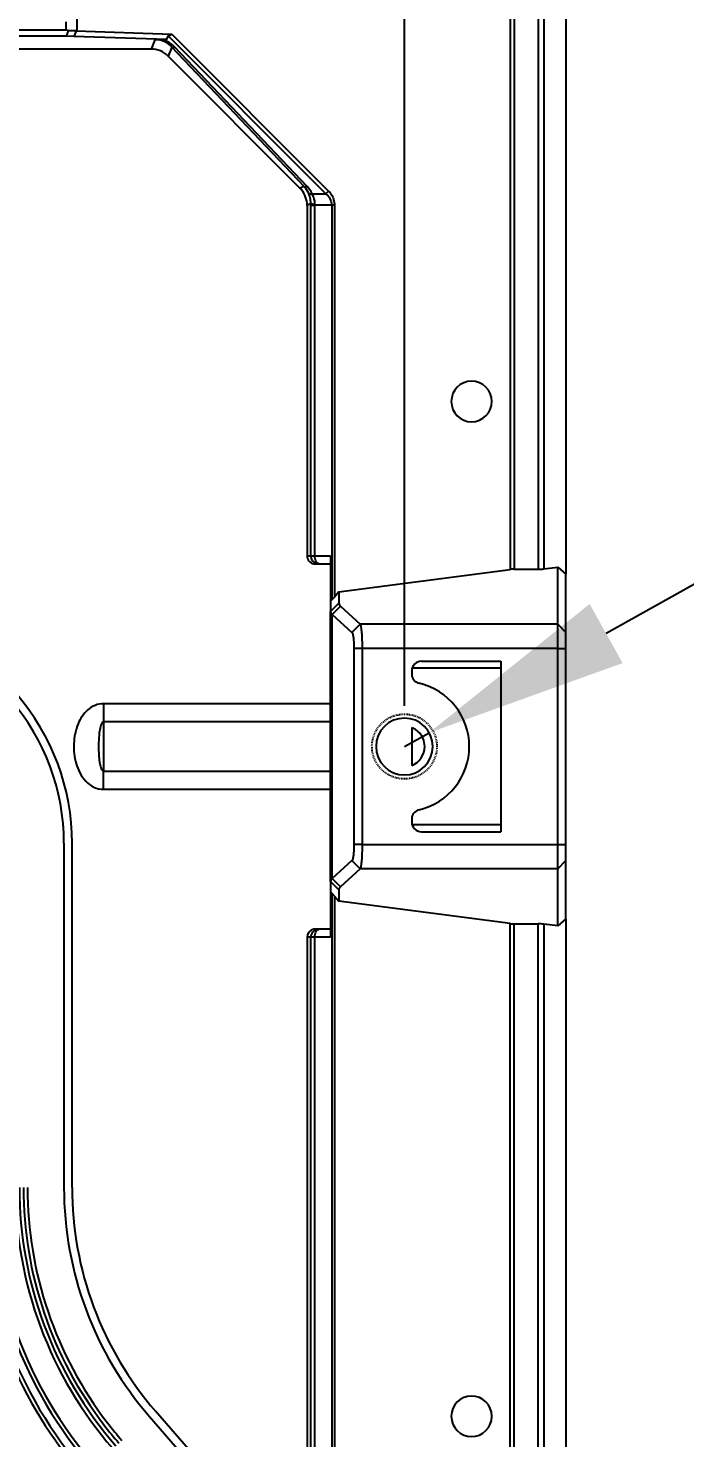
# Model space of a CAD drawing. Header units: millimetres. Extents: x -1070 to 42146, y 1440 to 12921.
# Drawn here: x 7177.9 to 7258.9, y 3577.7 to 3751.3 of the extents above; entities that cross this region are included whole.
import ezdxf

# ---------------------------------------------------------------- set-up
doc = ezdxf.new("R2010")
doc.units = ezdxf.units.MM
doc.linetypes.add('HIDDEN', pattern=[0.2, 0.1, -0.1])
doc.layers.add('DIM', color=4, linetype='Continuous')
doc.layers.add('DW-PLUS-XIANGTI隐藏线HIDDEN', color=7, linetype='Continuous')
doc.styles.get("Standard").update_dxf_attribs({"font": 'arial.ttf'})
doc.dimstyles.new('ISO-200', dxfattribs={"dimtxt": 30, "dimasz": 25, "dimexe": 1.25, "dimexo": 5, "dimgap": 5, "dimtad": 1, "dimtoh": 1, "dimdec": 1, "dimdsep": 46, "dimtxsty": 'Standard', "dimcen": 2.5, "dimadec": 0, "dimazin": 0, "dimtfac": 1, "dimtdec": 1, "dimtmove": 0, "dimatfit": 3, "dimfxl": 1, "dimarcsym": 0})

# ---------------------------------------------------------------- blocks, each defined once
blk = doc.blocks.new('*D143')
at = {"layer": 'Defpoints', "color": 0, "transparency": 16777216}
for p in [(7224.27, 3872.5), (6764.27, 3662.83), (7224.27, 3662.83)]:
    blk.add_point(p, dxfattribs=at)
at = {"layer": 'DIM', "color": 0, "lineweight": -2, "transparency": 16777216}
for p, q in [((6764.27, 3667.83), (6764.27, 3873.75)), ((7224.27, 3667.83), (7224.27, 3873.75)), ((6789.27, 3872.5), (7199.27, 3872.5))]:
    blk.add_line(p, q, dxfattribs=at)
at = {"layer": 'DIM', "color": 0, "transparency": 16777216}
for points in [[(6789.27, 3876.66), (6789.27, 3868.33), (6764.27, 3872.5)], [(7199.27, 3876.66), (7199.27, 3868.33), (7224.27, 3872.5)]]:
    blk.add_solid(points, dxfattribs=at)
at = {"layer": 'DIM', "color": 0, "lineweight": -3, "transparency": 16777216, "insert": (7006.63, 3896.92), "char_height": 30, "attachment_point": 5}
blk.add_mtext('460 [1\'-6 1/8"]', dxfattribs=at)
blk = doc.blocks.new('*D116')
at = {"layer": 'Defpoints', "color": 0, "transparency": 16777216}
for p in [(7227.33, 3664.53), (7224.27, 3662.83)]:
    blk.add_point(p, dxfattribs=at)
at = {"layer": 'DIM', "color": 0, "lineweight": -2, "transparency": 16777216}
for p, q in [((7328.83, 3721.32), (7249.15, 3676.74)), ((7609.55, 3721.32), (7328.83, 3721.32)), ((7224.27, 3662.83), (7227.33, 3664.53))]:
    blk.add_line(p, q, dxfattribs=at)
at = {"layer": 'DIM', "color": 0, "transparency": 16777216}
blk.add_solid([(7247.11, 3680.38), (7251.18, 3673.1), (7227.33, 3664.53)], dxfattribs=at)
at = {"layer": 'DIM', "color": 0, "lineweight": -3, "transparency": 16777216, "insert": (7471.69, 3741.32), "char_height": 30, "width": 90.4762, "attachment_point": 5}
blk.add_mtext('{\\fGulim|b0|i0|c134|p0;4-\\fGulim|b0|i0|c0|p0;%%C\\fGulim|b0|i0|c134|p0;8*20mm}', dxfattribs=at)

msp = doc.modelspace()

# ---------------------------------------------------------------- linework, layer by layer
at = {"color": 7, "linetype": 'Continuous', "lineweight": -3}
for p, q in [((7183.872, 3766.926), (7183.872, 3750.993)), ((7237.302, 3766.926), (7237.302, 3684.641)), ((7237.797, 3766.926), (7237.797, 3684.668)), ((7240.76, 3766.926), (7240.76, 3684.668)), ((7241.467, 3766.926), (7241.467, 3684.706)), ((7244.175, 3766.926), (7244.175, 3684.931)), ((7182.507, 3752.071), (7182.507, 3751.105)), ((7171.563, 3751.105), (7181.775, 3751.105)), ((7181.775, 3751.105), (7182.277, 3751.105)), ((7182.277, 3751.105), (7182.507, 3751.105)), ((7182.826, 3750.968), (7182.507, 3751.105)), ((7182.826, 3750.968), (7182.561, 3750.305)), ((7183.794, 3750.996), (7182.826, 3750.968)), ((7183.794, 3750.996), (7183.512, 3750.291)), ((7183.794, 3750.996), (7195.586, 3750.584)), ((7194.976, 3749.891), (7195.141, 3750.346)), ((7195.141, 3750.346), (7195.586, 3750.584)), ((7195.141, 3750.346), (7213.448, 3732.04)), ((7195.586, 3750.584), (7214.921, 3731.249)), ((7193.033, 3748.726), (7149.929, 3748.726)), ((7182.561, 3750.305), (7171.693, 3750.305)), ((7183.512, 3750.291), (7182.561, 3750.305)), ((7194.976, 3749.891), (7183.512, 3750.291)), ((7193.512, 3749.884), (7193.033, 3748.726)), ((7194.471, 3749.891), (7194.976, 3749.891)), ((7195.617, 3748.969), (7195.153, 3747.848)), ((7211.919, 3731.82), (7195.617, 3748.969)), ((7212.272, 3731.82), (7195.971, 3748.969)), ((7211.396, 3731.604), (7195.153, 3747.848)), ((7211.919, 3731.82), (7211.396, 3731.604)), ((7213.448, 3732.04), (7214.143, 3731.344)), ((7214.143, 3731.344), (7214.58, 3730.908)), ((7214.921, 3731.249), (7214.58, 3730.908)), ((7212.74, 3729.677), (7212.275, 3729.484)), ((7212.275, 3729.484), (7212.275, 3686.326)), ((7212.74, 3729.494), (7213.239, 3729.494)), ((7212.74, 3686.326), (7212.74, 3729.494)), ((7212.891, 3730.908), (7213.829, 3730.908)), ((7213.239, 3729.494), (7213.24, 3729.64)), ((7215.307, 3729.494), (7213.239, 3729.494)), ((7213.239, 3686.326), (7213.239, 3729.494)), ((7213.829, 3730.908), (7214.58, 3730.908)), ((7215.648, 3729.494), (7215.307, 3729.494)), ((7215.307, 3729.494), (7215.307, 3685.326)), ((7215.648, 3729.494), (7215.648, 3686.326)), ((7212.275, 3686.326), (7212.74, 3686.326)), ((7212.74, 3686.326), (7213.239, 3686.326)), ((7213.239, 3686.326), (7213.722, 3686.326)), ((7213.722, 3686.326), (7215.175, 3686.326)), ((7215.175, 3686.326), (7215.175, 3685.326)), ((7215.648, 3686.326), (7215.648, 3685.326)), ((7213.275, 3685.326), (7213.722, 3685.326)), ((7213.722, 3685.326), (7215.175, 3685.326)), ((7215.175, 3685.326), (7215.175, 3681.862)), ((7215.307, 3685.326), (7215.307, 3680.877)), ((7215.648, 3685.326), (7215.648, 3681.24)), ((7216.193, 3681.862), (7237.302, 3684.641)), ((7237.797, 3684.668), (7240.76, 3684.668)), ((7241.467, 3684.706), (7243.175, 3684.931)), ((7243.175, 3684.931), (7244.175, 3684.054)), ((7243.175, 3684.054), (7243.175, 3684.931)), ((7244.175, 3684.931), (7244.175, 3684.054)), ((7243.175, 3677.875), (7243.175, 3684.054)), ((7244.175, 3677.875), (7244.175, 3684.054)), ((7215.175, 3681.862), (7215.175, 3681.24)), ((7215.175, 3681.24), (7215.175, 3680.744)), ((7215.307, 3680.877), (7215.175, 3680.744)), ((7215.648, 3681.24), (7215.307, 3680.877)), ((7216.193, 3681.862), (7215.648, 3681.24)), ((7216.193, 3681.862), (7216.193, 3680.744)), ((7215.175, 3680.744), (7215.175, 3680.466)), ((7215.175, 3680.466), (7215.175, 3679.456)), ((7216.193, 3680.466), (7215.175, 3679.456)), ((7215.175, 3646.195), (7215.175, 3679.456)), ((7216.384, 3680.113), (7215.376, 3679.103)), ((7216.193, 3680.744), (7216.193, 3680.466)), ((7216.384, 3680.113), (7218.812, 3677.875)), ((7215.376, 3679.103), (7217.804, 3676.866)), ((7215.376, 3646.549), (7215.376, 3679.103)), ((7218.812, 3677.875), (7217.804, 3676.866)), ((7243.175, 3677.875), (7218.812, 3677.875)), ((7243.175, 3677.875), (7244.175, 3676.884)), ((7243.175, 3677.807), (7243.175, 3677.875)), ((7243.175, 3677.547), (7243.175, 3677.807)), ((7243.175, 3675.958), (7243.175, 3677.547)), ((7244.175, 3676.884), (7244.175, 3677.875)), ((7243.175, 3674.901), (7243.175, 3675.958)), ((7244.175, 3676.81), (7244.175, 3676.884)), ((7244.175, 3675.824), (7244.175, 3676.81)), ((7244.175, 3675.232), (7244.175, 3675.824)), ((7219.058, 3674.901), (7218.05, 3674.901)), ((7218.05, 3674.901), (7218.05, 3650.751)), ((7243.175, 3674.901), (7219.058, 3674.901)), ((7219.058, 3674.901), (7219.058, 3650.751)), ((7243.175, 3674.901), (7244.175, 3674.901)), ((7243.175, 3650.751), (7243.175, 3674.901)), ((7244.175, 3674.901), (7244.175, 3675.232)), ((7244.175, 3650.751), (7244.175, 3674.901)), ((7226.375, 3672.46), (7225.222, 3672.46)), ((7226.375, 3673.326), (7236.175, 3673.326)), ((7236.175, 3672.46), (7226.375, 3672.46)), ((7236.175, 3673.326), (7236.175, 3652.326)), ((7225.175, 3672.126), (7225.175, 3671.783)), ((7187.175, 3668.1), (7187.175, 3665.855)), ((7215.175, 3668.1), (7187.175, 3668.1)), ((7187.175, 3665.855), (7187.175, 3659.796)), ((7215.175, 3665.855), (7187.175, 3665.855)), ((7225.175, 3665.158), (7225.175, 3662.826)), ((7225.175, 3662.826), (7225.175, 3660.493)), ((7187.175, 3657.552), (7187.175, 3659.796)), ((7187.175, 3659.796), (7215.175, 3659.796)), ((7187.175, 3657.552), (7215.175, 3657.552)), ((7225.175, 3653.869), (7225.175, 3653.526)), ((7226.375, 3653.191), (7225.222, 3653.191)), ((7236.175, 3653.191), (7226.375, 3653.191)), ((7226.375, 3652.326), (7236.175, 3652.326)), ((7182.298, 3650.924), (7182.298, 3608.504)), ((7183.298, 3608.504), (7183.298, 3650.924)), ((7219.058, 3650.751), (7218.05, 3650.751)), ((7219.058, 3650.751), (7243.175, 3650.751)), ((7243.175, 3650.751), (7244.175, 3650.751)), ((7243.175, 3650.392), (7243.175, 3650.751)), ((7243.175, 3649.694), (7243.175, 3650.392)), ((7243.175, 3648.105), (7243.175, 3649.694)), ((7244.175, 3650.42), (7244.175, 3650.751)), ((7244.175, 3648.841), (7244.175, 3650.42)), ((7217.804, 3648.786), (7215.376, 3646.549)), ((7218.812, 3647.776), (7217.804, 3648.786)), ((7243.175, 3647.776), (7244.175, 3648.768)), ((7243.175, 3647.776), (7243.175, 3648.105)), ((7244.175, 3648.768), (7244.175, 3648.841)), ((7244.175, 3647.776), (7244.175, 3648.768)), ((7215.175, 3646.195), (7215.175, 3645.185)), ((7216.193, 3645.185), (7215.175, 3646.195)), ((7216.384, 3645.539), (7215.376, 3646.549)), ((7218.812, 3647.776), (7216.384, 3645.539)), ((7243.175, 3647.776), (7218.812, 3647.776)), ((7243.175, 3641.598), (7243.175, 3647.776)), ((7244.175, 3641.598), (7244.175, 3647.776)), ((7215.175, 3645.185), (7215.175, 3644.908)), ((7215.175, 3644.908), (7215.175, 3644.412)), ((7215.175, 3644.908), (7215.307, 3644.775)), ((7215.175, 3644.412), (7215.175, 3643.79)), ((7215.307, 3644.775), (7215.648, 3644.412)), ((7215.307, 3644.775), (7215.307, 3640.326)), ((7215.648, 3644.412), (7215.648, 3640.326)), ((7215.648, 3644.412), (7216.193, 3643.79)), ((7216.193, 3645.185), (7216.193, 3644.908)), ((7216.193, 3644.908), (7216.193, 3643.79)), ((7215.175, 3643.79), (7215.175, 3640.326)), ((7237.302, 3641.011), (7216.193, 3643.79)), ((7237.302, 2894.641), (7237.302, 3641.011)), ((7237.797, 3640.984), (7240.76, 3640.984)), ((7237.797, 2894.668), (7237.797, 3640.984)), ((7240.76, 2894.668), (7240.76, 3640.984)), ((7241.467, 3640.946), (7241.467, 2894.706)), ((7243.175, 3640.721), (7241.467, 3640.946)), ((7244.175, 3641.598), (7243.175, 3640.721)), ((7243.175, 3640.721), (7243.175, 3641.598)), ((7244.175, 3641.598), (7244.175, 3640.721)), ((7212.275, 3639.326), (7212.275, 3559.468)), ((7212.74, 3639.326), (7212.275, 3639.326)), ((7213.239, 3639.326), (7212.74, 3639.326)), ((7212.74, 3528.95), (7212.74, 3639.326)), ((7213.239, 3527.642), (7213.239, 3639.326)), ((7213.722, 3639.326), (7213.239, 3639.326)), ((7213.722, 3640.326), (7213.275, 3640.326)), ((7215.175, 3640.326), (7213.722, 3640.326)), ((7215.175, 3639.326), (7213.722, 3639.326)), ((7215.175, 3640.326), (7215.175, 3639.326)), ((7215.307, 3640.326), (7215.307, 3350.326)), ((7215.648, 3640.326), (7215.648, 3639.326)), ((7215.648, 3639.326), (7215.648, 3395.326)), ((7244.175, 3640.721), (7244.175, 2894.931)), ((7192.846, 3580.294), (7196.808, 3575.736)), ((7197.897, 3576.007), (7193.6, 3580.95))]:
    msp.add_line(p, q, dxfattribs=at)
for centre, radius, start, end in [((7194.476, 3682.405), 67.486, 90.00411, 90.81777), ((7209.815, 3729.842), 2.888, 24.43485, 43.24466), ((7209.815, 3729.489), 3.387, 24.7647, 43.49423), ((7209.383, 3729.644), 3.363, 20.50949, 24.46653), ((7209.45, 3729.669), 3.292, 15.78457, 20.50527), ((7209.506, 3729.683), 3.234, 4.39981, 15.80344), ((7209.534, 3729.686), 3.205, 359.83051, 4.39022), ((7283.899, 3729.494), 71.159, 179.85293, 180.00035), ((7232.556, 3705.326), 2.5, 0, 180), ((7232.556, 3705.326), 2.5, 180, 0), ((7226.375, 3672.126), 1.2, 90, 180), ((7226.375, 3671.783), 1.2, 180, 256.8053), ((7224.275, 3662.826), 8, 283.1947, 76.8053), ((7155.298, 3650.924), 28, 0, 41), ((7155.298, 3650.924), 27, 0, 41), ((7224.275, 3662.826), 3.5, 0, 180), ((7224.275, 3662.826), 2.5, 61.24427, 68.8998), ((7224.275, 3662.826), 2.5, 22.9666, 61.24427), ((7224.275, 3662.826), 2.5, 0, 22.9666), ((7224.275, 3662.826), 3.5, 180, 0), ((7224.275, 3662.826), 2.5, 291.1002, 0), ((7226.375, 3653.869), 1.2, 103.1947, 180), ((7226.375, 3653.526), 1.2, 180, 270), ((7216.527, 3645.186), 0.333, 169.83441, 180.05147), ((7213.747, 3639.326), 1.007, 172.40486, 180.02706), ((7225.298, 3608.504), 53.5, 180, 221), ((7225.298, 3608.504), 52.5, 180, 221), ((7225.298, 3608.504), 52.042, 180, 221), ((7225.298, 3608.504), 49, 180, 221), ((7225.298, 3608.504), 48.5, 180, 221), ((7225.298, 3608.504), 48, 180, 217.58333), ((7225.298, 3608.504), 47.5, 180, 217.58001), ((7225.298, 3608.504), 43, 180, 221), ((7225.298, 3608.504), 42, 180, 221), ((7225.298, 3608.504), 53.958, 184.01469, 221), ((7138.507, 3533.057), 53.5, 41, 82), ((7138.507, 3533.057), 53.958, 41, 77.98531), ((7138.507, 3533.057), 52.5, 41, 82), ((7232.556, 3580.326), 2.5, 0, 180), ((7232.556, 3580.326), 2.5, 180, 0), ((7225.298, 3608.504), 48, 217.58333, 221), ((7225.298, 3608.504), 47.5, 217.58001, 221)]:
    msp.add_arc(centre, radius, start, end, dxfattribs=at)
for centre, major_axis, ratio, start_param, end_param in [((7193.031, 3745.724), (1.149, 2.774), 0.9992864, -0.3924468, 0.3924468), ((7209.273, 3729.482), (2.774, 1.149), 0.9992864, 0.3041414, 0.3924468), ((7209.273, 3729.482), (2.774, 1.149), 0.9992864, -0.3924468, 0.3041414), ((7213.275, 3686.326), (1.001, 0), 0.9993908, -3.1415927, -2.9586773), ((7213.275, 3686.326), (1.001, 0), 0.9993908, -2.9586773, -2.2672594), ((7213.275, 3686.326), (1.001, 0), 0.9993908, -2.2672594, -1.5707963), ((7237.797, 3684.575), (0.7, 0), 0.1316525, 1.5707963, 2.3561945), ((7240.76, 3684.799), (1, 0), 0.1316525, -1.5707963, -0.7853982), ((7237.797, 3641.076), (0.7, 0), 0.1316525, -2.3561945, -1.5707963), ((7240.76, 3640.852), (1, 0), 0.1316525, 0.7853982, 1.5707963), ((7213.275, 3639.326), (1.001, 0), 0.9993908, 1.7538327, 3.1415927), ((7213.275, 3639.326), (1.001, 0), 0.9993908, 1.5707963, 1.7538327)]:
    msp.add_ellipse(centre, major_axis=major_axis, ratio=ratio, start_param=start_param, end_param=end_param, dxfattribs=at)
for points, knots in [([(7195.617, 3748.969), (7195.369, 3749.232), (7194.725, 3749.707), (7193.932, 3749.884), (7193.512, 3749.884)], [0, 0, 0, 0, 0.4623624, 1, 1, 1, 1]), ([(7195.971, 3748.969), (7195.875, 3749.069), (7195.444, 3749.473), (7194.904, 3749.762), (7194.471, 3749.891)], [0, 0, 0, 0, 0.2348672, 1, 1, 1, 1]), ([(7195.617, 3748.969), (7195.636, 3748.952), (7195.747, 3748.891), (7195.883, 3748.927), (7195.971, 3748.969)], [0, 0, 0, 0, 0.2089653, 1, 1, 1, 1]), ([(7211.919, 3731.82), (7211.938, 3731.803), (7212.048, 3731.742), (7212.185, 3731.779), (7212.272, 3731.82)], [0, 0, 0, 0, 0.2089653, 1, 1, 1, 1]), ([(7214.921, 3731.249), (7215.026, 3731.145), (7215.439, 3730.652), (7215.651, 3729.988), (7215.648, 3729.494)], [0, 0, 0, 0, 0.2303809, 1, 1, 1, 1]), ([(7212.444, 3731.037), (7212.461, 3731.006), (7212.575, 3730.884), (7212.767, 3730.879), (7212.891, 3730.908)], [0, 0, 0, 0, 0.2156441, 1, 1, 1, 1]), ([(7212.74, 3729.677), (7212.746, 3729.663), (7212.812, 3729.664), (7212.905, 3729.646), (7213.063, 3729.643), (7213.177, 3729.64), (7213.24, 3729.64)], [0, 0, 0, 0, 0.0897433, 0.3084792, 0.6277777, 1, 1, 1, 1]), ([(7213.24, 3729.64), (7213.24, 3729.761), (7213.208, 3730.203), (7213.051, 3730.63), (7212.891, 3730.908)], [0, 0, 0, 0, 0.2743572, 1, 1, 1, 1]), ([(7214.58, 3730.908), (7214.781, 3730.745), (7215.154, 3730.33), (7215.305, 3729.778), (7215.307, 3729.494)], [0, 0, 0, 0, 0.4768531, 1, 1, 1, 1]), ([(7212.74, 3686.326), (7212.74, 3686.134), (7212.85, 3685.752), (7213.148, 3685.494), (7213.312, 3685.417)], [0, 0, 0, 0, 0.5148971, 1, 1, 1, 1]), ([(7213.722, 3685.326), (7213.579, 3685.326), (7213.37, 3685.575), (7213.266, 3685.939), (7213.239, 3686.191), (7213.239, 3686.326)], [0, 0, 0, 0, 0.3659551, 0.6573028, 1, 1, 1, 1]), ([(7215.175, 3679.456), (7215.175, 3679.427), (7215.195, 3679.288), (7215.294, 3679.174), (7215.376, 3679.103)], [0, 0, 0, 0, 0.216167, 1, 1, 1, 1]), ([(7218.812, 3677.875), (7218.837, 3677.841), (7218.872, 3677.729), (7218.941, 3677.4), (7219, 3676.797), (7219.048, 3675.915), (7219.058, 3675.254), (7219.058, 3674.901)], [0, 0, 0, 0, 0.0426582, 0.1143882, 0.3384615, 0.6465904, 1, 1, 1, 1]), ([(7217.804, 3676.866), (7217.861, 3676.812), (7217.92, 3676.575), (7217.995, 3676.161), (7218.038, 3675.571), (7218.05, 3675.135), (7218.05, 3674.901)], [0, 0, 0, 0, 0.1182641, 0.3420866, 0.6485414, 1, 1, 1, 1]), ([(7187.175, 3668.1), (7186.822, 3668.1), (7186.109, 3667.954), (7184.902, 3667.187), (7184.303, 3666.255), (7184.033, 3665.607)], [0, 0, 0, 0, 0.2504933, 0.5012053, 1, 1, 1, 1]), ([(7184.033, 3665.607), (7183.716, 3664.845), (7183.393, 3663.19), (7183.609, 3661.103), (7184.211, 3659.553), (7184.925, 3658.521), (7185.928, 3657.753), (7186.763, 3657.551), (7187.175, 3657.552)], [0, 0, 0, 0, 0.249787, 0.4997165, 0.6250246, 0.750226, 0.8752115, 1, 1, 1, 1]), ([(7187.175, 3665.855), (7187.054, 3665.856), (7186.883, 3665.594), (7186.745, 3665.148), (7186.681, 3664.765), (7186.651, 3664.516)], [0, 0, 0, 0, 0.2437587, 0.4940204, 1, 1, 1, 1]), ([(7186.651, 3664.516), (7186.602, 3664.11), (7186.557, 3663.288), (7186.563, 3662.262), (7186.614, 3661.443), (7186.682, 3660.842), (7186.789, 3660.34), (7186.922, 3659.983), (7187.077, 3659.796), (7187.175, 3659.796)], [0, 0, 0, 0, 0.2516199, 0.5050367, 0.6309465, 0.7555996, 0.878654, 0.9397781, 1, 1, 1, 1]), ([(7218.05, 3650.751), (7218.05, 3650.517), (7218.038, 3650.081), (7217.995, 3649.491), (7217.92, 3649.077), (7217.861, 3648.84), (7217.804, 3648.786)], [0, 0, 0, 0, 0.3514586, 0.6579134, 0.8817359, 1, 1, 1, 1]), ([(7219.058, 3650.751), (7219.058, 3650.398), (7219.048, 3649.737), (7219, 3648.855), (7218.941, 3648.251), (7218.872, 3647.923), (7218.837, 3647.811), (7218.812, 3647.776)], [0, 0, 0, 0, 0.3534096, 0.6615385, 0.8856118, 0.9573418, 1, 1, 1, 1]), ([(7215.376, 3646.549), (7215.344, 3646.521), (7215.246, 3646.427), (7215.175, 3646.291), (7215.175, 3646.195)], [0, 0, 0, 0, 0.3011838, 1, 1, 1, 1]), ([(7216.384, 3645.539), (7216.359, 3645.516), (7216.277, 3645.433), (7216.213, 3645.326), (7216.199, 3645.245)], [0, 0, 0, 0, 0.2910952, 1, 1, 1, 1]), ([(7213.722, 3640.326), (7213.498, 3640.326), (7213.02, 3640.153), (7212.78, 3639.698), (7212.748, 3639.459)], [0, 0, 0, 0, 0.4819012, 1, 1, 1, 1]), ([(7213.239, 3639.326), (7213.239, 3639.46), (7213.266, 3639.713), (7213.37, 3640.077), (7213.579, 3640.326), (7213.722, 3640.326)], [0, 0, 0, 0, 0.3427027, 0.6340358, 1, 1, 1, 1])]:
    msp.add_open_spline(points, degree=3, knots=knots, dxfattribs=at)
for points in [[(7213.312, 3685.417), (7213.439, 3685.358), (7213.582, 3685.326), (7213.722, 3685.326)], [(7216.193, 3680.466), (7216.193, 3680.383), (7216.229, 3680.298), (7216.278, 3680.23)], [(7216.278, 3680.23), (7216.309, 3680.188), (7216.345, 3680.149), (7216.384, 3680.113)]]:
    msp.add_open_spline(points, degree=3, dxfattribs=at)
at = {"layer": 'DW-PLUS-XIANGTI隐藏线HIDDEN', "color": 5, "linetype": 'HIDDEN', "lineweight": -3}
msp.add_circle((7224.275, 3662.826), 4, dxfattribs=at)

# ---------------------------------------------------------------- dimensions: what is measured, and where the dimension line sits
at = {"layer": 'DIM', "color": 7, "lineweight": -3}
dim = msp.add_linear_dim(base=(7224.275, 3872.497), p1=(6764.275, 3662.826), p2=(7224.275, 3662.826), dimstyle='ISO-200', dxfattribs=at)
dim.commit()
dim.dimension.update_dxf_attribs({"geometry": '*D143', "text_midpoint": (7006.631, 3872.497), "dimtype": 160})
dim = msp.add_radius_dim(center=(7224.275, 3662.826), mpoint=(7227.329, 3664.535), text='{\\fGulim|b0|i0|c134|p0;4-\\fGulim|b0|i0|c0|p0;%%C\\fGulim|b0|i0|c134|p0;8*20mm}', dimstyle='ISO-200', dxfattribs=at)
dim.commit()
dim.dimension.update_dxf_attribs({"geometry": '*D116', "text_midpoint": (7471.692, 3721.321), "dimtype": 164})

doc.saveas('drawing.dxf')
